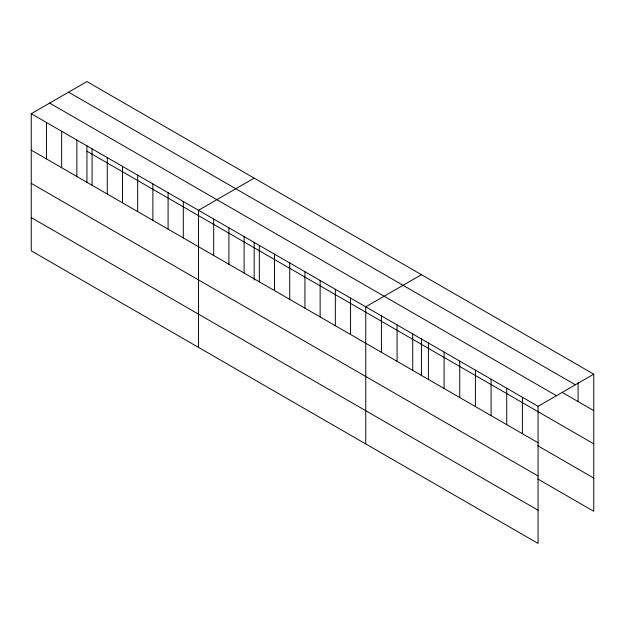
<?xml version="1.0" encoding="UTF-8"?>
<svg xmlns="http://www.w3.org/2000/svg" width="625" height="625" viewBox="0 0 625 625"><rect width="100%" height="100%" fill="white"/><g stroke="black" fill="none" stroke-linecap="round" stroke-linejoin="round"><path stroke-width="0.94" d="M31.25 113.719L538.062 406.32L538.062 543.43L31.25 250.828L31.25 113.719L86.938 81.57L593.75 374.172L593.75 511.281L537.688 478.914M254.18 178.125L198.5 210.273L198.5 347.383M421.43 274.688L365.75 306.836L365.75 443.945M538.062 406.32L593.75 374.172M68.555 92.18L575.375 384.781M562.422 392.516L593.75 410.602M49.625 103.109L556.445 395.711M86.938 151.219L593.75 443.828M31.25 150.141L538.062 442.75M537.688 445.688L593.75 478.062M31.25 183.367L538.062 475.977M31.25 217.602L538.062 510.211M578.086 382.383L578.086 401.555M522.398 397.281L522.398 433.703M506.734 388.234L506.734 424.664M491.07 379.188L491.07 415.617M475.406 370.148L475.406 406.578M459.742 361.102L459.742 397.531M444.078 352.055L444.078 388.484M428.406 343.016L428.406 379.445M421.43 338.805L421.43 375.719M412.742 333.969L412.742 370.398M397.078 324.922L397.078 361.352M381.414 315.883L381.414 352.312M350.547 298.062L350.547 334.484M335.336 289.281L335.336 325.711M320.133 280.5L320.133 316.93M304.93 271.727L304.93 308.148M289.727 262.945L289.727 299.375M274.523 254.164L274.523 290.594M259.32 245.391L259.32 281.82M254.18 242.242L254.18 280.109M244.109 236.609L244.109 273.039M228.906 227.836L228.906 264.258M213.703 219.055L213.703 255.484M183.297 201.5L183.297 237.93M168.094 192.719L168.094 229.148M152.883 183.945L152.883 220.367M137.68 175.164L137.68 211.594M122.477 166.383L122.477 202.813M107.273 157.609L107.273 194.031M92.07 148.828L92.07 185.258M86.938 145.68L86.938 182.602M76.867 140.047L76.867 176.477M61.656 131.273L61.656 167.703M46.453 122.492L46.453 158.922"/></g></svg>
